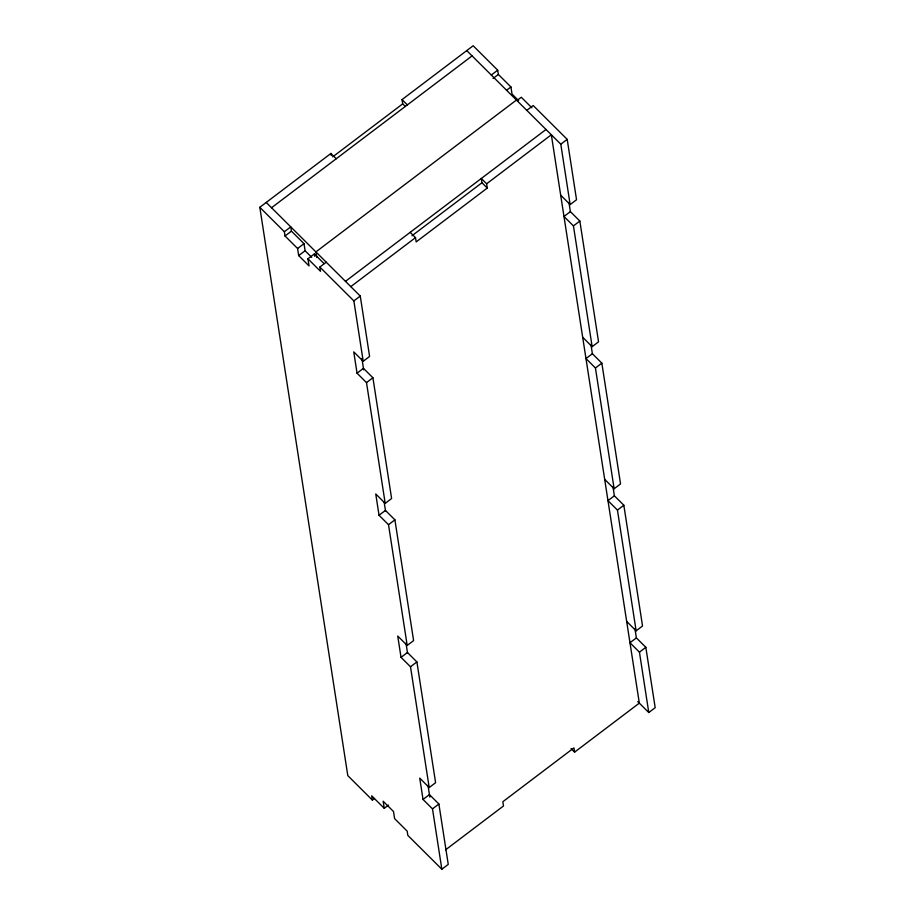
<?xml version="1.0" encoding="UTF-8"?>
<svg xmlns="http://www.w3.org/2000/svg" width="915" height="915" viewBox="0 0 915 915"><rect width="100%" height="100%" fill="white"/><g stroke="black" fill="none" stroke-linecap="round" stroke-linejoin="round"><path stroke-width="1.37" d="M374.487 798.463L372.348 800.076L347.803 775.645L259.814 207.293L330.933 153.446L336.251 158.753M405.368 106.506L402.703 103.864L402.04 99.598L473.158 45.75L497.703 70.18L498.366 74.447L510.925 86.959L512.034 94.062L518.611 100.616M332.717 156.854L402.703 103.864M271.538 207.751L472.083 55.895M324.013 263.577L314.348 253.958L307.943 258.808L309.041 265.91L298.69 255.605L297.592 248.503L285.022 235.99L284.359 231.735L290.764 226.886L291.428 231.14L303.997 243.653L305.095 250.756L311.683 257.321M491.298 75.03L497.703 70.18M285.022 235.99L291.428 231.14M493.025 78.484L498.366 74.447M297.592 248.503L303.997 243.653M506.658 90.185L510.925 86.959M298.69 255.605L305.095 250.756M516.437 100.055L315.904 251.9L316.773 257.504M517.009 100.49L521.275 97.253L531.912 107.844M307.943 258.808L320.513 271.32L319.85 267.054L326.255 262.205M526.788 110.349L533.193 105.511L567.197 139.355L576.542 199.744L570.148 204.594L560.678 195.169M345.47 281.34L546.015 129.484M411.979 235.75L481.953 182.748L481.301 178.494L486.62 183.789L487.283 188.055L416.165 241.903L415.513 237.637L410.183 232.341M350.8 286.635L415.513 237.637M486.62 183.789L551.333 134.78L639.322 703.132L574.609 752.13L571.052 748.596M360.258 296.06L369.603 356.45L363.209 361.288L353.865 300.909L360.258 296.06L266.219 202.455M570.148 204.594L560.792 144.204L567.197 139.355M385.204 503.376L366.503 382.607L357.044 373.183L363.449 368.345L372.908 377.758L391.609 498.526L385.204 503.376L375.745 493.963L379.039 515.271L388.509 524.695L407.198 645.464L413.603 640.614L394.903 519.846L385.444 510.421L379.039 515.271M570.377 211.639L563.983 216.489L573.442 225.902L592.142 346.682L598.547 341.833L579.847 221.053L570.377 211.639L568.936 202.318M366.503 382.607L372.908 377.758M573.442 225.902L579.847 221.053M592.382 353.728L585.977 358.566L595.436 367.99L614.137 488.759L620.542 483.921L601.841 363.141L592.382 353.728L590.93 344.395M388.509 524.695L394.903 519.846M595.436 367.99L601.841 363.141M429.192 787.552L410.503 666.772L401.033 657.359L407.438 652.509L416.897 661.934L435.597 782.702L429.192 787.552L419.733 778.127L423.027 799.447L432.498 808.86L441.842 869.25L448.247 864.401L438.891 804.022L429.432 794.597L423.027 799.447M614.377 495.816L607.972 500.654L617.442 510.078L636.131 630.847L642.536 626.009L623.836 505.229L614.377 495.816L612.936 486.483M410.503 666.772L416.897 661.934M617.442 510.078L623.836 505.229M372.348 800.076L371.684 795.81L384.254 808.322L388.52 805.086M636.371 637.892L629.966 642.742L639.436 652.166L648.781 712.545L655.186 707.707L645.83 647.317L636.371 637.892L634.93 628.571M432.498 808.86L438.891 804.022M639.436 652.166L645.83 647.317M445.594 849.829L503.49 805.978L502.838 801.723L573.945 747.864L574.609 752.13M466.753 50.6L560.792 144.204M402.04 99.598L407.369 104.893M481.953 182.748L487.283 188.055M582.683 337.258L592.142 346.682M604.678 479.346L614.137 488.759M259.814 207.293L284.359 231.735M319.85 267.054L353.865 300.909M626.672 621.434L636.131 630.847M363.209 361.288L353.75 351.875L357.044 373.183M637.778 701.599L648.781 712.545M407.198 645.464L397.739 636.039L401.033 657.359M441.842 869.25L407.838 835.395L407.175 831.14L394.605 818.628L393.507 811.525L383.156 801.22L384.254 808.322M330.933 153.446L331.264 155.584M361.928 358.566L363.678 369.843M384.197 502.415L385.512 510.879M405.997 643.188L407.564 653.31M427.991 785.276L429.833 797.159M314.348 253.958L314.714 256.326"/></g></svg>
